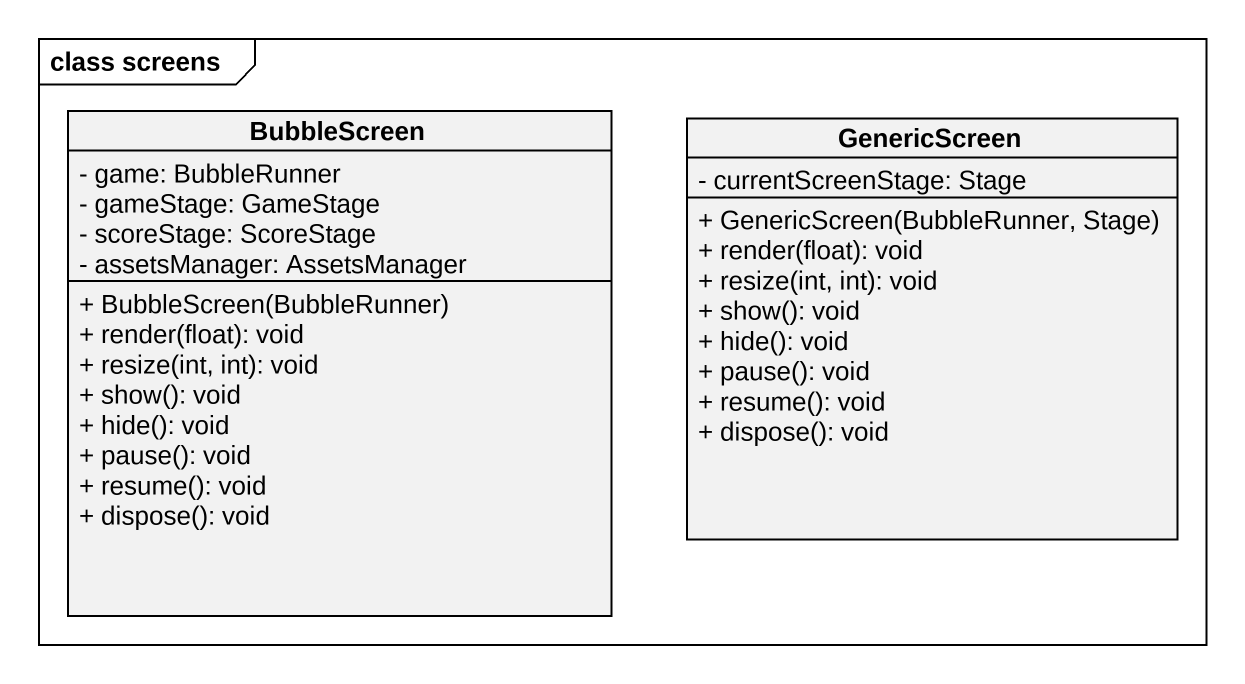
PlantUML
@startuml
mainframe class screens
hide circle
hide empty members
skinparam classAttributeIconSize 0
class BubbleScreen {
  - game: BubbleRunner
  - gameStage: GameStage
  - scoreStage: ScoreStage
  - assetsManager: AssetsManager
  + BubbleScreen(BubbleRunner)
  + render(float): void
  + resize(int, int): void
  + show(): void
  + hide(): void
  + pause(): void
  + resume(): void
  + dispose(): void
}
class GenericScreen {
  - currentScreenStage: Stage
  + GenericScreen(BubbleRunner, Stage)
  + render(float): void
  + resize(int, int): void
  + show(): void
  + hide(): void
  + pause(): void
  + resume(): void
  + dispose(): void
}
@enduml
